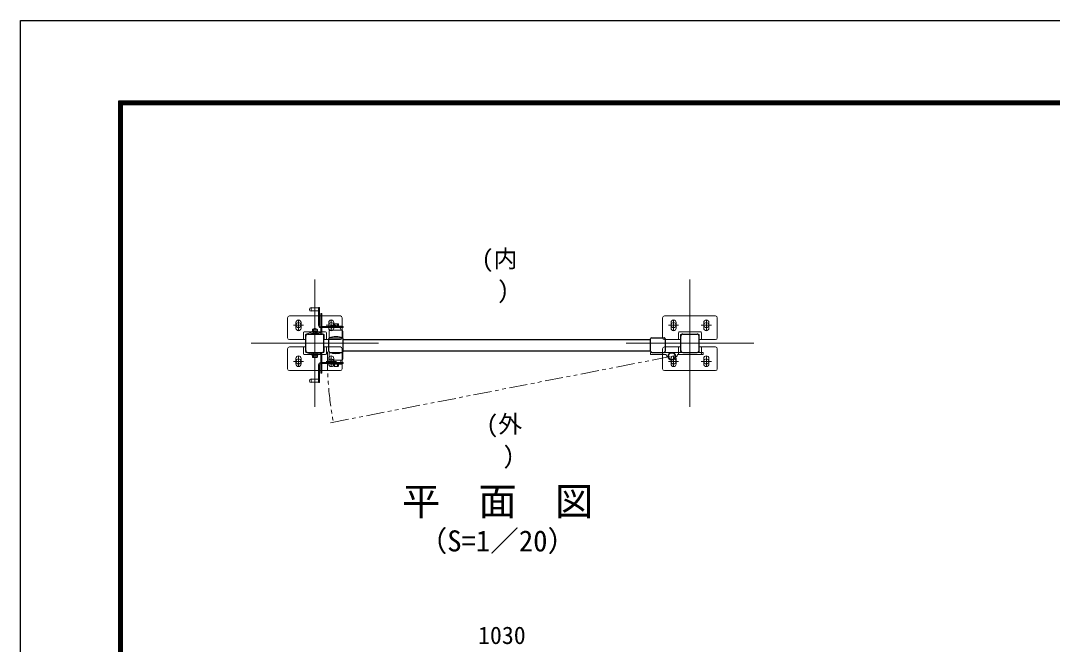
# Model space of a CAD drawing. Units: millimetres, scale not verified. Extents: x -3536 to 4864, y -2970 to 2970.
# Drawn here: x -3536 to -702, y 1257 to 2970 of the extents above; entities that cross this region are included whole.
import ezdxf
from ezdxf.enums import TextEntityAlignment as Align

# ---------------------------------------------------------------- set-up
doc = ezdxf.new("R2010")
doc.units = ezdxf.units.MM
doc.header["$LTSCALE"] = 20
doc.linetypes.add('USER1', pattern=[50.8, 31.75, -6.35, 6.35, -6.35])
doc.linetypes.add('USER2', pattern=[5, 2.5, -0.5, 0.5, -0.5, 0.5, -0.5])
for name, color, linetype, lineweight in [('0-1_D-BMK', 2, 'USER1', 13), ('0-2_D-STR1', 1, 'Continuous', 25), ('0-3_D-STR3', 3, 'Continuous', 13), ('0-4_D-STR-TXT', 7, 'Continuous', 13), ('0-6_D-STR-DIM', 7, 'Continuous', 13), ('0-B_D-TTL', 7, 'Continuous', 25)]:
    doc.layers.add(name, color=color, linetype=linetype, lineweight=lineweight)
doc.layers.add('0-8_D-TTL-TXT', color=7, linetype='Continuous')
doc.styles.add('ＭＳ ゴシック', font='')
doc.styles.get('ＭＳ ゴシック').set_extended_font_data('MS Gothic')

msp = doc.modelspace()

# ---------------------------------------------------------------- linework, layer by layer
at = {"layer": '0-1_D-BMK'}
for p, q in [((-2727.71, 2258.74), (-2727.71, 1908.74)), ((-1697.71, 1908.74), (-1697.71, 2258.74)), ((-2786.71, 2133.74), (-2758.71, 2133.74)), ((-2772.71, 2147.74), (-2772.71, 2119.74)), ((-2696.71, 2133.74), (-2668.71, 2133.74)), ((-2682.71, 2147.74), (-2682.71, 2119.74)), ((-1756.71, 2133.74), (-1728.71, 2133.74)), ((-1742.71, 2147.74), (-1742.71, 2119.74)), ((-1666.71, 2133.74), (-1638.71, 2133.74)), ((-1652.71, 2147.74), (-1652.71, 2119.74)), ((-2552.71, 2083.74), (-2902.71, 2083.74)), ((-1522.71, 2083.74), (-1872.71, 2083.74)), ((-2772.71, 2019.74), (-2772.71, 2047.74)), ((-2682.71, 2019.74), (-2682.71, 2047.74)), ((-1742.71, 2019.74), (-1742.71, 2047.74)), ((-1652.71, 2019.74), (-1652.71, 2047.74)), ((-2786.71, 2033.74), (-2758.71, 2033.74)), ((-2696.71, 2033.74), (-2668.71, 2033.74)), ((-1756.71, 2033.74), (-1728.71, 2033.74)), ((-1666.71, 2033.74), (-1638.71, 2033.74))]:
    msp.add_line(p, q, dxfattribs=at)
at = {"layer": '0-1_D-BMK', "linetype": 'USER2'}
msp.add_line((-2684.45, 1865.4), (-1747.51, 2047.94), dxfattribs=at)
msp.add_arc((-1733.71, 2043.24), 959.66, 178.96932, 190.55858, dxfattribs=at)
at = {"layer": '0-2_D-STR1'}
for p, q in [((-2752.71, 2063.84), (-2752.71, 2103.64)), ((-2747.61, 2108.74), (-2707.81, 2108.74)), ((-2702.71, 2063.84), (-2702.71, 2103.64)), ((-2686.51, 2098.74), (-2652.91, 2098.74)), ((-1802.51, 2098.74), (-1768.91, 2098.74)), ((-1722.71, 2063.84), (-1722.71, 2103.64)), ((-1717.61, 2108.74), (-1677.81, 2108.74)), ((-1672.71, 2063.84), (-1672.71, 2103.64)), ((-2689.71, 2061.94), (-2689.71, 2095.54)), ((-2649.71, 2061.94), (-2649.71, 2095.54)), ((-2649.71, 2094.24), (-1805.71, 2094.24)), ((-1805.92, 2094.24), (-1805.71, 2094.45)), ((-1805.71, 2061.94), (-1805.71, 2095.5)), ((-1765.71, 2096.24), (-1765.71, 2061.94)), ((-2747.61, 2058.74), (-2707.81, 2058.74)), ((-2686.51, 2058.74), (-2652.91, 2058.74)), ((-2649.71, 2063.24), (-1805.71, 2063.24)), ((-1802.51, 2058.74), (-1768.91, 2058.74)), ((-1717.61, 2058.74), (-1677.81, 2058.74))]:
    msp.add_line(p, q, dxfattribs=at)
for centre, radius, start, end in [((-2747.61, 2103.64), 5.1, 90.00031, 179.99984), ((-2707.81, 2103.64), 5.1, 0, 90.00028), ((-2686.51, 2095.54), 3.2, 89.99997, 180), ((-2652.91, 2095.54), 3.2, 0, 89.99997), ((-1802.51, 2095.54), 3.2, 90.00001, 179.99999), ((-1768.91, 2095.54), 3.2, 359.9993, 90.00003), ((-1717.61, 2103.64), 5.1, 90.00031, 179.99985), ((-1677.81, 2103.64), 5.1, 0, 90.00028), ((-2747.61, 2063.84), 5.1, 179.99985, 269.9997), ((-2707.81, 2063.84), 5.1, 269.99973, 0), ((-2686.51, 2061.94), 3.2, 180, 270.00003), ((-2652.91, 2061.94), 3.2, 270.00003, 0), ((-1802.51, 2061.94), 3.2, 179.99928, 270.00003), ((-1768.91, 2061.94), 3.2, 270, 359.99916), ((-1717.61, 2063.84), 5.1, 179.99984, 269.99973), ((-1677.81, 2063.84), 5.1, 269.9997, 0)]:
    msp.add_arc(centre, radius, start, end, dxfattribs=at)
at = {"layer": '0-3_D-STR3'}
for p, q in [((-2737.71, 2181.77), (-2737.71, 2171.77)), ((-2717.71, 2181.77), (-2717.71, 2132.77)), ((-2717.71, 2181.77), (-2714.71, 2181.77)), ((-2714.71, 2181.77), (-2714.71, 2132.77)), ((-2802.71, 2153.74), (-2802.71, 2098.74)), ((-2657.71, 2158.74), (-2797.71, 2158.74)), ((-2737.71, 2180.77), (-2717.71, 2180.77)), ((-2737.71, 2172.77), (-2717.71, 2172.77)), ((-2717.71, 2169.77), (-2714.71, 2169.77)), ((-2711.71, 2121.24), (-2711.71, 2165.74)), ((-2708.71, 2165.74), (-2711.71, 2165.74)), ((-2708.71, 2121.24), (-2708.71, 2165.74)), ((-2652.71, 2098.74), (-2652.71, 2153.74)), ((-1772.71, 2153.74), (-1772.71, 2098.74)), ((-1627.71, 2158.74), (-1767.71, 2158.74)), ((-1622.71, 2098.74), (-1622.71, 2153.74)), ((-2779.71, 2125.24), (-2779.71, 2140.74)), ((-2765.71, 2125.24), (-2765.71, 2140.74)), ((-2717.71, 2142.77), (-2714.71, 2142.77)), ((-2708.71, 2141.74), (-2711.71, 2141.74)), ((-2711.71, 2129.77), (-2649.71, 2129.77)), ((-2711.71, 2126.77), (-2649.71, 2126.77)), ((-2689.71, 2125.24), (-2689.71, 2140.74)), ((-2687.71, 2130.77), (-2687.71, 2129.77)), ((-2654.71, 2130.77), (-2684.71, 2130.77)), ((-2676.49, 2135.81), (-2676.49, 2130.72)), ((-2675.71, 2125.24), (-2675.71, 2140.74)), ((-2675.11, 2137.21), (-2664.3, 2137.21)), ((-2673.72, 2135.81), (-2673.72, 2130.77)), ((-2665.71, 2135.81), (-2665.71, 2130.77)), ((-2662.9, 2135.81), (-2662.9, 2130.81)), ((-2654.71, 2130.77), (-2654.71, 2129.77)), ((-2649.71, 2126.77), (-2649.71, 2129.77)), ((-1749.71, 2125.24), (-1749.71, 2140.74)), ((-1735.71, 2125.24), (-1735.71, 2140.74)), ((-1659.71, 2125.24), (-1659.71, 2140.74)), ((-1645.71, 2125.24), (-1645.71, 2140.74)), ((-2759.21, 2093.74), (-2759.21, 2112.74)), ((-2698.21, 2114.74), (-2757.21, 2114.74)), ((-2753.21, 2093.74), (-2753.21, 2106.74)), ((-2704.21, 2108.74), (-2751.21, 2108.74)), ((-2744.69, 2108.74), (-2746.71, 2110.96)), ((-2719.31, 2116.09), (-2736.11, 2116.09)), ((-2736.11, 2116.09), (-2736.11, 2114.49)), ((-2736.11, 2114.49), (-2719.31, 2114.49)), ((-2734.52, 2121.13), (-2734.52, 2116.13)), ((-2722.32, 2122.53), (-2733.12, 2122.53)), ((-2731.72, 2123.13), (-2723.71, 2123.13)), ((-2731.72, 2123.13), (-2731.72, 2122.52)), ((-2731.72, 2121.13), (-2731.72, 2116.09)), ((-2731.72, 2108.74), (-2731.72, 2114.49)), ((-2731.72, 2108.74), (-2731.72, 2114.49)), ((-2731.22, 2123.46), (-2731.22, 2122.52)), ((-2724.21, 2123.47), (-2724.21, 2122.54)), ((-2723.71, 2123.13), (-2723.71, 2122.54)), ((-2723.71, 2121.13), (-2723.71, 2116.09)), ((-2723.71, 2108.74), (-2723.71, 2114.49)), ((-2723.71, 2108.74), (-2723.71, 2111.55)), ((-2720.93, 2121.13), (-2720.93, 2116.04)), ((-2719.31, 2116.09), (-2719.31, 2114.49)), ((-2711.71, 2121.24), (-2711.71, 2113.36)), ((-2711.71, 2120.74), (-2708.71, 2120.74)), ((-2708.71, 2121.24), (-2708.71, 2112.24)), ((-2702.21, 2093.74), (-2702.21, 2106.74)), ((-2696.21, 2112.74), (-2696.21, 2093.74)), ((-2688.71, 2116.77), (-2688.71, 2098.77)), ((-2685.71, 2119.77), (-2653.71, 2119.77)), ((-2683.21, 2119.77), (-2683.21, 2121.77)), ((-2656.21, 2119.77), (-2656.21, 2121.77)), ((-2650.71, 2116.77), (-2650.71, 2098.77)), ((-1729.21, 2093.74), (-1729.21, 2112.74)), ((-1668.21, 2114.74), (-1727.21, 2114.74)), ((-1723.21, 2093.74), (-1723.21, 2106.74)), ((-1674.21, 2108.74), (-1721.21, 2108.74)), ((-1672.21, 2093.74), (-1672.21, 2106.74)), ((-1666.21, 2112.74), (-1666.21, 2093.74)), ((-2802.71, 2013.74), (-2802.71, 2068.74)), ((-2797.71, 2093.74), (-2753.13, 2093.74)), ((-2797.71, 2073.74), (-2753.13, 2073.74)), ((-2759.21, 2073.74), (-2759.21, 2054.74)), ((-2753.21, 2073.74), (-2753.21, 2060.74)), ((-2702.21, 2073.74), (-2702.21, 2060.74)), ((-2702.13, 2093.74), (-2657.71, 2093.74)), ((-2702.13, 2073.74), (-2657.71, 2073.74)), ((-2696.21, 2054.74), (-2696.21, 2073.74)), ((-2652.71, 2068.74), (-2652.71, 2013.74)), ((-1772.71, 2013.74), (-1772.71, 2068.74)), ((-1767.71, 2093.74), (-1723.13, 2093.74)), ((-1767.71, 2073.74), (-1723.13, 2073.74)), ((-1729.21, 2073.74), (-1729.21, 2054.74)), ((-1723.21, 2073.74), (-1723.21, 2060.74)), ((-1672.21, 2073.74), (-1672.21, 2060.74)), ((-1672.13, 2093.74), (-1627.71, 2093.74)), ((-1672.13, 2073.74), (-1627.71, 2073.74)), ((-1666.21, 2054.74), (-1666.21, 2073.74)), ((-1622.71, 2068.74), (-1622.71, 2013.74)), ((-2779.71, 2042.24), (-2779.71, 2026.74)), ((-2765.71, 2042.24), (-2765.71, 2026.74)), ((-2698.21, 2052.74), (-2757.21, 2052.74)), ((-2704.21, 2058.74), (-2751.21, 2058.74)), ((-2744.69, 2058.74), (-2746.71, 2056.52)), ((-2736.11, 2053), (-2719.31, 2053)), ((-2736.11, 2051.4), (-2736.11, 2053)), ((-2719.31, 2051.4), (-2736.11, 2051.4)), ((-2734.52, 2046.36), (-2734.52, 2051.36)), ((-2722.32, 2044.96), (-2733.12, 2044.96)), ((-2731.72, 2053), (-2731.72, 2058.74)), ((-2731.72, 2058.74), (-2731.72, 2053)), ((-2731.72, 2046.36), (-2731.72, 2051.4)), ((-2723.71, 2053), (-2723.71, 2058.74)), ((-2723.71, 2058.74), (-2723.71, 2055.93)), ((-2723.71, 2046.36), (-2723.71, 2051.4)), ((-2720.93, 2046.36), (-2720.93, 2051.45)), ((-2719.31, 2051.4), (-2719.31, 2053)), ((-2711.71, 2046.24), (-2711.71, 2054.13)), ((-2711.71, 2046.74), (-2708.71, 2046.74)), ((-2711.71, 2046.24), (-2711.71, 2001.74)), ((-2708.71, 2046.24), (-2708.71, 2055.25)), ((-2708.71, 2046.24), (-2708.71, 2001.74)), ((-2689.71, 2042.24), (-2689.71, 2026.74)), ((-2688.71, 2040.72), (-2688.71, 2058.72)), ((-2675.71, 2042.24), (-2675.71, 2026.74)), ((-2650.71, 2040.72), (-2650.71, 2058.72)), ((-1747.51, 2058.74), (-1805.71, 2058.74)), ((-1749.71, 2042.24), (-1749.71, 2026.74)), ((-1661.31, 2058.74), (-1747.51, 2058.74)), ((-1735.71, 2042.24), (-1735.71, 2026.74)), ((-1668.21, 2052.74), (-1727.21, 2052.74)), ((-1674.21, 2058.74), (-1721.21, 2058.74)), ((-1659.71, 2042.24), (-1659.71, 2026.74)), ((-1645.71, 2042.24), (-1645.71, 2026.74)), ((-2717.71, 1975.72), (-2717.71, 2024.72)), ((-2714.71, 2014.72), (-2717.71, 2014.72)), ((-2714.71, 1975.72), (-2714.71, 2024.72)), ((-2711.71, 2030.72), (-2649.71, 2030.72)), ((-2711.71, 2027.72), (-2649.71, 2027.72)), ((-2708.71, 2025.74), (-2711.71, 2025.74)), ((-2685.71, 2037.72), (-2653.71, 2037.72)), ((-2684.71, 2026.72), (-2684.71, 2027.72)), ((-2684.71, 2026.72), (-2654.71, 2026.72)), ((-2683.21, 2037.72), (-2683.21, 2035.72)), ((-2676.52, 2021.68), (-2676.52, 2026.68)), ((-2664.32, 2020.28), (-2675.12, 2020.28)), ((-2673.72, 2021.68), (-2673.72, 2026.72)), ((-2665.71, 2021.68), (-2665.71, 2026.72)), ((-2662.93, 2021.68), (-2662.93, 2026.77)), ((-2656.21, 2037.72), (-2656.21, 2035.72)), ((-2654.71, 2026.72), (-2654.71, 2027.72)), ((-2649.71, 2030.72), (-2649.71, 2027.72)), ((-2657.71, 2008.74), (-2797.71, 2008.74)), ((-2737.71, 1975.72), (-2737.71, 1985.72)), ((-2737.71, 1984.72), (-2717.71, 1984.72)), ((-2714.71, 1987.72), (-2717.71, 1987.72)), ((-2708.71, 2001.74), (-2711.71, 2001.74)), ((-1627.71, 2008.74), (-1767.71, 2008.74)), ((-2737.71, 1976.72), (-2717.71, 1976.72)), ((-2717.71, 1975.72), (-2714.71, 1975.72))]:
    msp.add_line(p, q, dxfattribs=at)
for points in [[(-1805.71, 2058.74), (-1805.71, 2052.74), (-1763.19, 2052.74)], [(-1731.84, 2052.74), (-1661.31, 2052.74), (-1661.31, 2058.74)]]:
    msp.add_lwpolyline(points, dxfattribs=at)
for centre, radius in [((-2772.71, 2133.74), 7), ((-2682.71, 2133.74), 7), ((-1742.71, 2133.74), 7), ((-1652.71, 2133.74), 7), ((-2772.71, 2033.74), 7), ((-2682.71, 2033.74), 7), ((-1747.51, 2047.94), 10.8), ((-1747.51, 2047.94), 10.8), ((-1747.51, 2047.94), 10), ((-1747.51, 2047.94), 9), ((-1742.71, 2033.74), 7), ((-1652.71, 2033.74), 7)]:
    msp.add_circle(centre, radius, dxfattribs=at)
for centre, radius, start, end in [((-2737.71, 2176.77), 5, 90.00001, 270), ((-2797.71, 2153.74), 5, 90, 180), ((-2657.71, 2153.74), 5, 0, 90), ((-1767.71, 2153.74), 5, 90, 180), ((-1627.71, 2153.74), 5, 0, 90), ((-2772.71, 2140.74), 7, 0, 180), ((-2772.71, 2125.24), 7, 180, 0), ((-2711.71, 2132.77), 6, 180.00001, 269.99995), ((-2711.71, 2132.77), 3, 180.00001, 270), ((-2682.71, 2140.74), 7, 0, 180), ((-2682.71, 2125.24), 7, 180, 0), ((-2678.21, 2121.77), 5, 90.00001, 179.99999), ((-2675.11, 2135.82), 1.39, 359.29981, 180.701), ((-2669.71, 2130.8), 6.41, 51.35043, 128.64746), ((-2664.3, 2135.8), 1.4, 0.08393, 179.91606), ((-2661.21, 2121.77), 5, 0, 90), ((-1742.71, 2140.74), 7, 0, 180), ((-1742.71, 2125.24), 7, 180, 0), ((-1652.71, 2140.74), 7, 0, 180), ((-1652.71, 2125.24), 7, 180, 0), ((-2797.71, 2098.74), 5, 180, 270), ((-2757.21, 2112.74), 2, 90, 180), ((-2751.21, 2106.74), 2, 90, 180), ((-2727.71, 2061.49), 53, 73.87238, 111.00754), ((-2727.71, 2061.72), 50, 72.42905, 109.85261), ((-2733.12, 2121.12), 1.4, 0.08393, 179.91608), ((-2727.71, 2118.12), 6.41, 51.35253, 128.64959), ((-2727.71, 2116.12), 6.41, 51.35253, 128.64959), ((-2722.32, 2121.14), 1.39, 359.29901, 180.70018), ((-2712.71, 2113.36), 1, 253.8728, 0.00001), ((-2711.71, 2112.24), 3, 252.42887, 0.00001), ((-2704.21, 2106.74), 2, 0, 90), ((-2698.21, 2112.74), 2, 0, 90), ((-2685.71, 2116.77), 3, 90, 180.00001), ((-2669.71, 2051.65), 50.8, 68.0365, 111.96349), ((-2657.71, 2098.74), 5, 270, 0), ((-2653.71, 2116.77), 3, 0, 90), ((-1767.71, 2098.74), 5, 180, 270), ((-1727.21, 2112.74), 2, 90, 180), ((-1721.21, 2106.74), 2, 90, 180), ((-1674.21, 2106.74), 2, 0, 90), ((-1668.21, 2112.74), 2, 0, 90), ((-1627.71, 2098.74), 5, 270, 0), ((-2797.71, 2068.74), 5, 90, 180), ((-2657.71, 2068.74), 5, 0, 90), ((-1767.71, 2068.74), 5, 90, 180), ((-1627.71, 2068.74), 5, 0, 90), ((-2772.71, 2042.24), 7, 0, 180), ((-2757.21, 2054.74), 2, 180, 270), ((-2751.21, 2060.74), 2, 180, 270), ((-2727.71, 2106), 53, 248.99247, 286.12763), ((-2727.71, 2105.77), 50, 250.1474, 287.57096), ((-2733.12, 2046.37), 1.4, 180.08393, 359.91608), ((-2727.71, 2051.37), 6.41, 231.35042, 308.64748), ((-2722.32, 2046.35), 1.39, 179.29981, 0.70101), ((-2712.71, 2054.13), 1, 0, 106.12721), ((-2711.71, 2055.25), 3, 0, 107.57114), ((-2704.21, 2060.74), 2, 270, 0), ((-2698.21, 2054.74), 2, 270, 360), ((-2682.71, 2042.24), 7, 0, 180), ((-2669.71, 2105.83), 50.8, 248.03652, 291.96351), ((-2685.71, 2040.72), 3, 180.00001, 270), ((-2653.71, 2040.72), 3, 270, 0.00001), ((-1757.19, 2052.74), 6, 180, 259.73982), ((-1742.71, 2042.24), 7, 0, 180), ((-1737.84, 2052.74), 6, 280.26018, 0), ((-1727.21, 2054.74), 2, 180, 270), ((-1721.21, 2060.74), 2, 180, 270), ((-1674.21, 2060.74), 2, 270, 0), ((-1668.21, 2054.74), 2, 270, 360), ((-1652.71, 2042.24), 7, 0, 180), ((-2797.71, 2013.74), 5, 180, 270), ((-2772.71, 2026.74), 7, 180, 0), ((-2711.71, 2024.72), 6, 90.00006, 180.00001), ((-2711.71, 2024.72), 3, 90.00001, 180.00001), ((-2682.71, 2026.74), 7, 180, 0), ((-2678.21, 2035.72), 5, 180.00002, 270), ((-2675.12, 2021.68), 1.4, 180.08393, 359.91608), ((-2669.71, 2026.69), 6.41, 231.35042, 308.64748), ((-2664.32, 2021.67), 1.39, 179.29981, 0.70101), ((-2661.21, 2035.72), 5, 270, 0.00001), ((-2657.71, 2013.74), 5, 270, 0), ((-1767.71, 2013.74), 5, 180, 270), ((-1742.71, 2026.74), 7, 180, 0), ((-1652.71, 2026.74), 7, 180, 0), ((-1627.71, 2013.74), 5, 270, 0), ((-2737.71, 1980.72), 5, 90, 270)]:
    msp.add_arc(centre, radius, start, end, dxfattribs=at)
at = {"layer": '0-B_D-TTL', "color": 2}
msp.add_lwpolyline([(-3535.68, 2970), (4864.32, 2970), (4864.32, -2970), (-3535.68, -2970)], close=True, dxfattribs=at)
at = {"layer": '0-B_D-TTL'}
for points in [[(-3265.68, 2750), (4594.32, 2750), (4594.32, -2750), (-3265.68, -2750)], [(-3263.18, 2747.5), (4591.82, 2747.5), (4591.82, -2747.5), (-3263.18, -2747.5)], [(-3260.68, 2745), (4589.32, 2745), (4589.32, -2745), (-3260.68, -2745)], [(-3258.18, 2742.5), (4586.82, 2742.5), (4586.82, -2742.5), (-3258.18, -2742.5)], [(-3255.68, 2740), (4584.32, 2740), (4584.32, -2740), (-3255.68, -2740)]]:
    msp.add_lwpolyline(points, close=True, dxfattribs=at)

# ---------------------------------------------------------------- texts
at = {"layer": '0-4_D-STR-TXT', "style": 'ＭＳ ゴシック'}
for s, p in [('(内', (-2269.96, 2277.7)), (')', (-2226.84, 2191.86)), ('(外', (-2256.88, 1823.29)), (')', (-2212.11, 1737.46))]:
    msp.add_text(s, height=48.09, dxfattribs=at).set_placement(p, align=Align.BOTTOM_LEFT)
at = {"layer": '0-6_D-STR-DIM', "style": 'ＭＳ ゴシック'}
msp.add_text('1030', height=48.09, dxfattribs=at).set_placement((-2279.61, 1243.11), align=Align.BOTTOM_LEFT)
at = {"layer": '0-8_D-TTL-TXT', "style": 'ＭＳ ゴシック'}
for s, height, p in [('平\u3000面\u3000図', 76.98, (-2488.42, 1587.74)), ('（S=1／20）', 57.77, (-2442.94, 1494.54))]:
    msp.add_text(s, height=height, dxfattribs=at).set_placement(p, align=Align.BOTTOM_LEFT)

doc.saveas('drawing.dxf')
